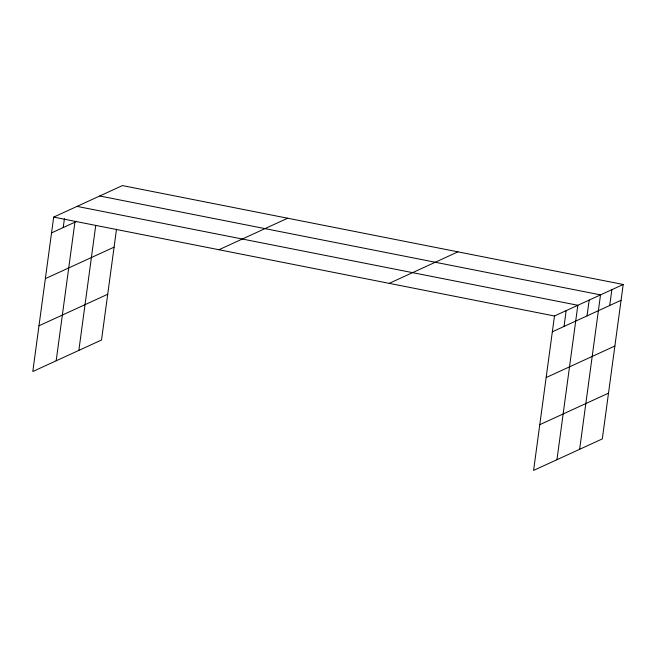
<?xml version="1.0" encoding="UTF-8"?>
<svg xmlns="http://www.w3.org/2000/svg" width="656" height="656" viewBox="0 0 656 656"><rect width="100%" height="100%" fill="white"/><g stroke="black" fill="none" stroke-linecap="round" stroke-linejoin="round"><path stroke-width="0.98" d="M623.2 284.483L554.476 315.995L533.59 470.418L602.323 438.897L623.2 284.483L122.41 185.582L53.677 217.103L32.8 371.517L101.524 340.005L116.506 229.239M63.222 227.558L64.427 218.661M56.17 360.8L74.907 222.195M78.851 350.402L95.702 225.721M564.021 326.45L566.153 310.641M556.96 459.7L577.838 305.278L77.047 206.386M587.038 315.897L589.178 300.079M579.642 449.303L600.519 294.88L99.728 195.988M609.719 305.491L611.859 289.681M51.537 232.913L76.654 221.4M45.354 278.652L114.087 247.14M38.983 325.778L107.715 294.265M218.94 249.739L287.664 218.218M389.213 283.359L457.937 251.847M552.336 331.813L621.06 300.292M546.153 377.553L614.877 346.032M539.781 424.678L608.506 393.157M53.677 217.103L554.476 315.995"/></g></svg>
